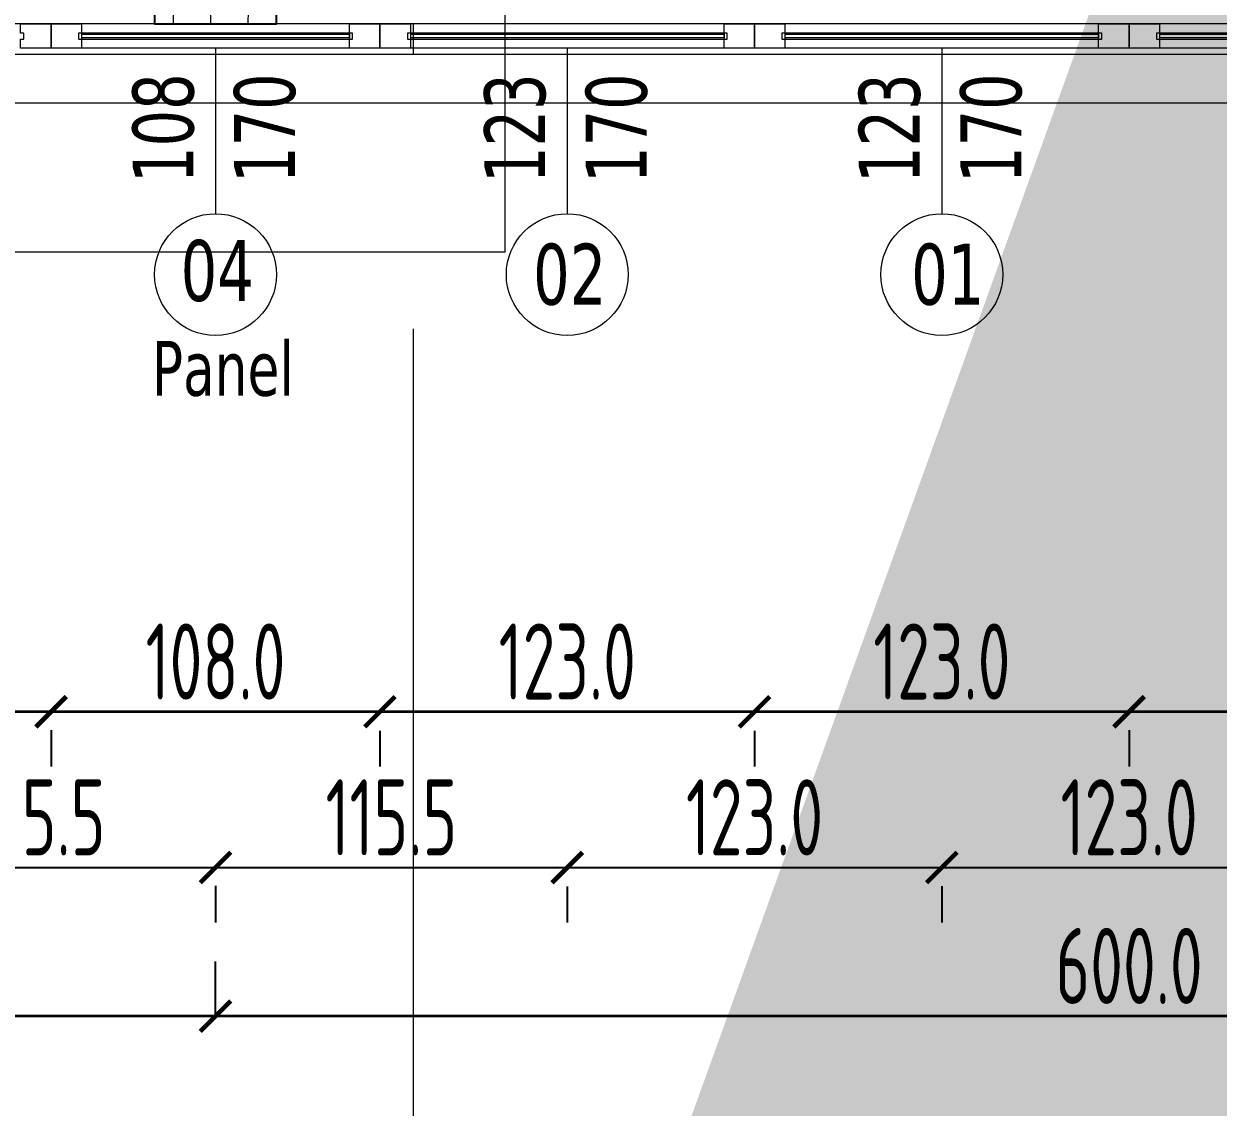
# Model space of a CAD drawing. Extents: x 6529560 to 6558080, y 5579316 to 5588131.
# Drawn here: x 6543840.857 to 6543844.779, y 5579632.472 to 5579636.031 of the extents above; entities that cross this region are included whole.
import ezdxf

# ---------------------------------------------------------------- set-up
doc = ezdxf.new("R2010")
doc.units = 0
doc.header["$MEASUREMENT"] = 0
doc.header["$PDSIZE"] = -5
doc.linetypes.add('ACAD_ISO10W100', pattern=[18, 12, -3, 0, -3])
doc.layers.get('0').update_dxf_attribs({"color": 2, "linetype": 'CONTINUOUS', "lineweight": 5})
doc.layers.get('Defpoints').update_dxf_attribs({"linetype": 'CONTINUOUS'})
for name, color, linetype, lineweight in [('arch_drzwi i okna', 4, 'CONTINUOUS', 15), ('arch_drzwi i okna_znaczniki', 130, 'CONTINUOUS', 9), ('arch_fundamenty na rzucie', 3, 'CONTINUOUS', 15), ('arch_osie', 181, 'CONTINUOUS', 5), ('arch_powierzchnia', 6, 'CONTINUOUS', 35), ('arch_sciany dzialowe cienkie na hali', 52, 'CONTINUOUS', 15), ('arch_sciany zewnętrzne', 94, 'CONTINUOUS', 18), ('arch_slupy wypelnienie', 9, 'CONTINUOUS', 13), ('arch_słupy', 8, 'CONTINUOUS', 25), ('arch_wymiary', 2, 'CONTINUOUS', 13)]:
    doc.layers.add(name, color=color, linetype=linetype, lineweight=lineweight)
doc.styles.add('ISO8', font='iso8.shx', dxfattribs={"width": 0.7})
doc.styles.add('ROMANS', font='romans.shx', dxfattribs={"width": 0.8})
doc.styles.add('TABELKA', font='tahoma.ttf', dxfattribs={"width": 0.8})
doc.dimstyles.new('biura', dxfattribs={"dimtxt": 0.25, "dimasz": 0.1, "dimexe": 0.18, "dimexo": 0.0625, "dimgap": 0.04, "dimtad": 1, "dimdec": 1, "dimlfac": 100, "dimzin": 0, "dimdsep": 46, "dimtxsty": 'ISO8', "dimblk": 'ARCHTICK', "dimcen": 0.09, "dimadec": 0, "dimazin": 0, "dimtfac": 1, "dimtdec": 1, "dimtix": 1, "dimtofl": 0, "dimtmove": 0, "dimatfit": 3, "dimldrblk": 'ARCHTICK', "dimfxl": 0.2, "dimfxlon": 1, "dimtolj": 1, "dimtzin": 0, "dimarcsym": 0})
doc.dimstyles.new('D-GB-50', dxfattribs={"dimscale": 50, "dimtxt": 2.5, "dimasz": 2.5, "dimexe": 1, "dimexo": 2, "dimtad": 1, "dimdec": 0, "dimtxsty": 'ROMANS', "dimblk": 'OBLIQUE', "dimcen": 2.5, "dimdle": 1, "dimclrd": 256, "dimclre": 256, "dimclrt": 2, "dimadec": 0, "dimazin": 0, "dimtfac": 1, "dimtdec": 0, "dimtix": 1, "dimtmove": 2, "dimatfit": 3, "dimfxl": 1, "dimarcsym": 0})

# ---------------------------------------------------------------- blocks, each defined once
blk = doc.blocks.new('_OBLIQUE')
at = {"color": 0, "linetype": 'ByBlock', "lineweight": -2}
blk.add_line((-0.5, -0.5), (0.5, 0.5), dxfattribs=at)
blk = doc.blocks.new('_ArchTick')
at = {"color": 0, "linetype": 'ByBlock', "const_width": 0.15}
blk.add_lwpolyline([(-0.5, -0.5), (0.5, 0.5)], dxfattribs=at)
blk = doc.blocks.new('*D1827')
at = {"layer": 'arch_wymiary', "color": 0, "lineweight": -2, "transparency": 16777216}
for p, q in [((6543745.48652112, 5579631.771056828), (6543853.486521119, 5579631.771056828)), ((6543745.48652112, 5579631.699760649), (6543745.48652112, 5579631.591056828)), ((6543853.486521119, 5579631.699760173), (6543853.486521119, 5579631.591056828))]:
    blk.add_line(p, q, dxfattribs=at)
at = {"layer": 'Defpoints', "color": 0, "transparency": 16777216}
for p in [(6543745.48652112, 5579633.771056828, -7.302244840277531), (6543853.486521119, 5579633.771046125, -7.302243886311967), (6543853.486521119, 5579631.771056828)]:
    blk.add_point(p, dxfattribs=at)
at = {"layer": 'arch_wymiary', "color": 0, "lineweight": -2, "transparency": 16777216, "xscale": 0.1, "yscale": 0.1, "zscale": 0.1, "rotation": 180}
blk.add_blockref('_ArchTick', (6543745.48652112, 5579631.771056828), dxfattribs=at)
at = {"layer": 'arch_wymiary', "color": 0, "lineweight": -2, "transparency": 16777216, "xscale": 0.1, "yscale": 0.1, "zscale": 0.1}
blk.add_blockref('_ArchTick', (6543853.486521119, 5579631.771056828), dxfattribs=at)
at = {"layer": 'arch_wymiary', "color": 0, "transparency": 16777216, "insert": (6543799.486521119, 5579631.936056828), "char_height": 0.25, "attachment_point": 5, "style": 'ISO8'}
blk.add_mtext('\\A1;10800.0', dxfattribs=at)
blk = doc.blocks.new('*D1835')
at = {"layer": 'arch_wymiary', "color": 0, "lineweight": -2, "transparency": 16777216}
for p, q in [((6543829.48652112, 5579632.270912443), (6543841.486521119, 5579632.270912443)), ((6543829.48652112, 5579632.151531852), (6543829.48652112, 5579632.090912443)), ((6543841.486521119, 5579632.151531852), (6543841.486521119, 5579632.090912443))]:
    blk.add_line(p, q, dxfattribs=at)
at = {"layer": 'Defpoints', "color": 0, "transparency": 16777216}
for p in [(6543829.48652112, 5579633.270912442, -7.302244840277531), (6543841.486521119, 5579633.270912442, -7.302244840277531), (6543841.486521119, 5579632.270912443)]:
    blk.add_point(p, dxfattribs=at)
at = {"layer": 'arch_wymiary', "color": 0, "lineweight": -2, "transparency": 16777216, "xscale": 0.1, "yscale": 0.1, "zscale": 0.1, "rotation": 180}
blk.add_blockref('_ArchTick', (6543829.48652112, 5579632.270912443), dxfattribs=at)
at = {"layer": 'arch_wymiary', "color": 0, "lineweight": -2, "transparency": 16777216, "xscale": 0.1, "yscale": 0.1, "zscale": 0.1}
blk.add_blockref('_ArchTick', (6543841.486521119, 5579632.270912443), dxfattribs=at)
at = {"layer": 'arch_wymiary', "color": 0, "transparency": 16777216, "insert": (6543835.486521119, 5579632.435912443), "char_height": 0.25, "attachment_point": 5, "style": 'ISO8'}
blk.add_mtext('\\A1;1200.0', dxfattribs=at)
blk = doc.blocks.new('*D1836')
at = {"layer": 'arch_wymiary', "color": 0, "lineweight": -2, "transparency": 16777216}
for p, q in [((6543853.486521119, 5579632.470912444), (6543853.486521119, 5579632.090912443)), ((6543841.486521119, 5579632.270912443), (6543853.486521119, 5579632.270912443)), ((6543841.486521119, 5579632.151531852), (6543841.486521119, 5579632.090912443))]:
    blk.add_line(p, q, dxfattribs=at)
at = {"layer": 'Defpoints', "color": 0, "transparency": 16777216}
for p in [(6543841.486521119, 5579633.270912442, -7.302244840277531), (6543853.486521119, 5579633.273057335), (6543853.486521119, 5579632.270912443)]:
    blk.add_point(p, dxfattribs=at)
at = {"layer": 'arch_wymiary', "color": 0, "lineweight": -2, "transparency": 16777216, "xscale": 0.1, "yscale": 0.1, "zscale": 0.1, "rotation": 180}
blk.add_blockref('_ArchTick', (6543841.486521119, 5579632.270912443), dxfattribs=at)
at = {"layer": 'arch_wymiary', "color": 0, "lineweight": -2, "transparency": 16777216, "xscale": 0.1, "yscale": 0.1, "zscale": 0.1}
blk.add_blockref('_ArchTick', (6543853.486521119, 5579632.270912443), dxfattribs=at)
at = {"layer": 'arch_wymiary', "color": 0, "transparency": 16777216, "insert": (6543847.486521119, 5579632.435912443), "char_height": 0.25, "attachment_point": 5, "style": 'ISO8'}
blk.add_mtext('\\A1;1200.0', dxfattribs=at)
blk = doc.blocks.new('*D1838')
at = {"layer": 'arch_wymiary', "color": 0, "lineweight": -2, "transparency": 16777216}
for p, q in [((6543841.486521016, 5579632.771056829), (6543841.486521016, 5579632.951056828)), ((6543847.486521086, 5579632.771056829), (6543841.486521016, 5579632.771056829)), ((6543847.486521086, 5579632.600532513), (6543847.486521086, 5579632.591056828))]:
    blk.add_line(p, q, dxfattribs=at)
at = {"layer": 'Defpoints', "color": 0, "transparency": 16777216}
for p in [(6543841.486521016, 5579632.771056829), (6543841.486521016, 5579632.763537887), (6543847.486521086, 5579632.773202316, -7.302243877282155)]:
    blk.add_point(p, dxfattribs=at)
at = {"layer": 'arch_wymiary', "color": 0, "lineweight": -2, "transparency": 16777216, "xscale": 0.1, "yscale": 0.1, "zscale": 0.1, "rotation": 180}
blk.add_blockref('_ArchTick', (6543841.486521016, 5579632.771056829), dxfattribs=at)
at = {"layer": 'arch_wymiary', "color": 0, "lineweight": -2, "transparency": 16777216, "xscale": 0.1, "yscale": 0.1, "zscale": 0.1}
blk.add_blockref('_ArchTick', (6543847.486521086, 5579632.771056829), dxfattribs=at)
at = {"layer": 'arch_wymiary', "color": 0, "transparency": 16777216, "insert": (6543844.48652105, 5579632.936056827), "char_height": 0.25, "attachment_point": 5, "style": 'ISO8'}
blk.add_mtext('\\A1;600.0', dxfattribs=at)
blk = doc.blocks.new('*D1839')
at = {"layer": 'arch_wymiary', "color": 0, "lineweight": -2, "transparency": 16777216}
for p, q in [((6543835.486521086, 5579632.941692689), (6543835.486521086, 5579632.951056828)), ((6543841.486521016, 5579632.771056829), (6543841.486521016, 5579632.951056828)), ((6543841.486521016, 5579632.771056829), (6543835.486521086, 5579632.771056829))]:
    blk.add_line(p, q, dxfattribs=at)
at = {"layer": 'Defpoints', "color": 0, "transparency": 16777216}
for p in [(6543835.486521086, 5579632.771056829, -7.302244840277531), (6543835.486521086, 5579632.771056829), (6543841.486521016, 5579632.763537887)]:
    blk.add_point(p, dxfattribs=at)
at = {"layer": 'arch_wymiary', "color": 0, "lineweight": -2, "transparency": 16777216, "xscale": 0.1, "yscale": 0.1, "zscale": 0.1, "rotation": 180}
blk.add_blockref('_ArchTick', (6543835.486521086, 5579632.771056829), dxfattribs=at)
at = {"layer": 'arch_wymiary', "color": 0, "lineweight": -2, "transparency": 16777216, "xscale": 0.1, "yscale": 0.1, "zscale": 0.1}
blk.add_blockref('_ArchTick', (6543841.486521016, 5579632.771056829), dxfattribs=at)
at = {"layer": 'arch_wymiary', "color": 0, "transparency": 16777216, "insert": (6543838.486521051, 5579632.936056827), "char_height": 0.25, "attachment_point": 5, "style": 'ISO8'}
blk.add_mtext('\\A1;600.0', dxfattribs=at)
blk = doc.blocks.new('*D2029')
at = {"layer": 'arch_wymiary', "color": 0, "lineweight": -2, "transparency": 16777216}
for p, q in [((6543840.331521634, 5579633.259119901), (6543841.486521063, 5579633.259119901)), ((6543840.331521634, 5579633.199611164), (6543840.331521634, 5579633.079119902)), ((6543841.486521063, 5579633.199611164), (6543841.486521063, 5579633.079119902))]:
    blk.add_line(p, q, dxfattribs=at)
at = {"layer": 'Defpoints', "color": 0, "transparency": 16777216}
for p in [(6543840.331521634, 5579635.508191898, -7.265392402270139), (6543841.486521063, 5579635.508191898, -7.265392385153951), (6543841.486521063, 5579633.259119901)]:
    blk.add_point(p, dxfattribs=at)
at = {"layer": 'arch_wymiary', "color": 0, "lineweight": -2, "transparency": 16777216, "xscale": 0.1, "yscale": 0.1, "zscale": 0.1, "rotation": 180}
blk.add_blockref('_ArchTick', (6543840.331521634, 5579633.259119901), dxfattribs=at)
at = {"layer": 'arch_wymiary', "color": 0, "lineweight": -2, "transparency": 16777216, "xscale": 0.1, "yscale": 0.1, "zscale": 0.1}
blk.add_blockref('_ArchTick', (6543841.486521063, 5579633.259119901), dxfattribs=at)
at = {"layer": 'arch_wymiary', "color": 0, "transparency": 16777216, "insert": (6543840.909021348, 5579633.424119902), "char_height": 0.25, "attachment_point": 5, "style": 'ISO8'}
blk.add_mtext('\\A1;115.5', dxfattribs=at)
blk = doc.blocks.new('*D2033')
at = {"layer": 'arch_wymiary', "color": 0, "lineweight": -2, "transparency": 16777216}
for p, q in [((6543841.486521063, 5579633.259119901), (6543842.641521493, 5579633.259119901)), ((6543841.486521063, 5579633.199611164), (6543841.486521063, 5579633.079119902)), ((6543842.641521493, 5579633.197481989), (6543842.641521493, 5579633.079119902))]:
    blk.add_line(p, q, dxfattribs=at)
at = {"layer": 'Defpoints', "color": 0, "transparency": 16777216}
for p in [(6543841.486521063, 5579635.508191898, -7.265392385153951), (6543842.641521493, 5579635.460610387, -7.265392381610024), (6543842.641521493, 5579633.259119901)]:
    blk.add_point(p, dxfattribs=at)
at = {"layer": 'arch_wymiary', "color": 0, "lineweight": -2, "transparency": 16777216, "xscale": 0.1, "yscale": 0.1, "zscale": 0.1, "rotation": 180}
blk.add_blockref('_ArchTick', (6543841.486521063, 5579633.259119901), dxfattribs=at)
at = {"layer": 'arch_wymiary', "color": 0, "lineweight": -2, "transparency": 16777216, "xscale": 0.1, "yscale": 0.1, "zscale": 0.1}
blk.add_blockref('_ArchTick', (6543842.641521493, 5579633.259119901), dxfattribs=at)
at = {"layer": 'arch_wymiary', "color": 0, "transparency": 16777216, "insert": (6543842.064021277, 5579633.424119902), "char_height": 0.25, "attachment_point": 5, "style": 'ISO8'}
blk.add_mtext('\\A1;115.5', dxfattribs=at)
blk = doc.blocks.new('*D2034')
at = {"layer": 'arch_wymiary', "color": 0, "lineweight": -2, "transparency": 16777216}
for p, q in [((6543842.641521493, 5579633.259119901), (6543843.871521492, 5579633.259119901)), ((6543842.641521493, 5579633.197481989), (6543842.641521493, 5579633.079119902)), ((6543843.871521492, 5579633.198521309), (6543843.871521492, 5579633.079119902))]:
    blk.add_line(p, q, dxfattribs=at)
at = {"layer": 'Defpoints', "color": 0, "transparency": 16777216}
for p in [(6543843.871521492, 5579635.508196299, 7.339097210654149), (6543842.641521493, 5579635.460610387, -7.265392381610024), (6543843.871521492, 5579633.259119901)]:
    blk.add_point(p, dxfattribs=at)
at = {"layer": 'arch_wymiary', "color": 0, "lineweight": -2, "transparency": 16777216, "xscale": 0.1, "yscale": 0.1, "zscale": 0.1, "rotation": 180}
blk.add_blockref('_ArchTick', (6543842.641521493, 5579633.259119901), dxfattribs=at)
at = {"layer": 'arch_wymiary', "color": 0, "lineweight": -2, "transparency": 16777216, "xscale": 0.1, "yscale": 0.1, "zscale": 0.1}
blk.add_blockref('_ArchTick', (6543843.871521492, 5579633.259119901), dxfattribs=at)
at = {"layer": 'arch_wymiary', "color": 0, "transparency": 16777216, "insert": (6543843.256521492, 5579633.424119902), "char_height": 0.25, "attachment_point": 5, "style": 'ISO8'}
blk.add_mtext('\\A1;123.0', dxfattribs=at)
blk = doc.blocks.new('*D2035')
at = {"layer": 'arch_wymiary', "color": 0, "lineweight": -2, "transparency": 16777216}
for p, q in [((6543843.871521492, 5579633.259119901), (6543845.101521492, 5579633.259119901)), ((6543843.871521492, 5579633.198521309), (6543843.871521492, 5579633.079119902)), ((6543845.101521492, 5579633.197668353), (6543845.101521492, 5579633.079119902))]:
    blk.add_line(p, q, dxfattribs=at)
at = {"layer": 'Defpoints', "color": 0, "transparency": 16777216}
for p in [(6543843.871521492, 5579635.508196299, 7.339097210654149), (6543845.101521492, 5579635.464764066, -7.265392381610039), (6543845.101521492, 5579633.259119901)]:
    blk.add_point(p, dxfattribs=at)
at = {"layer": 'arch_wymiary', "color": 0, "lineweight": -2, "transparency": 16777216, "xscale": 0.1, "yscale": 0.1, "zscale": 0.1, "rotation": 180}
blk.add_blockref('_ArchTick', (6543843.871521492, 5579633.259119901), dxfattribs=at)
at = {"layer": 'arch_wymiary', "color": 0, "lineweight": -2, "transparency": 16777216, "xscale": 0.1, "yscale": 0.1, "zscale": 0.1}
blk.add_blockref('_ArchTick', (6543845.101521492, 5579633.259119901), dxfattribs=at)
at = {"layer": 'arch_wymiary', "color": 0, "transparency": 16777216, "insert": (6543844.486521492, 5579633.424119902), "char_height": 0.25, "attachment_point": 5, "style": 'ISO8'}
blk.add_mtext('\\A1;123.0', dxfattribs=at)
blk = doc.blocks.new('*D2108')
at = {"layer": 'arch_wymiary', "color": 0, "lineweight": -2, "transparency": 16777216}
for p, q in [((6543839.716521635, 5579633.771056828), (6543840.946521624, 5579633.771056828)), ((6543839.716521635, 5579633.708452728), (6543839.716521635, 5579633.591056829)), ((6543840.946521624, 5579633.710248238), (6543840.946521624, 5579633.591056829))]:
    blk.add_line(p, q, dxfattribs=at)
at = {"layer": 'Defpoints', "color": 0, "transparency": 16777216}
for p in [(6543840.946521624, 5579635.991047377, -7.265392402270111), (6543839.716521635, 5579635.951046756, -7.265392402270115), (6543840.946521624, 5579633.771056828)]:
    blk.add_point(p, dxfattribs=at)
at = {"layer": 'arch_wymiary', "color": 0, "lineweight": -2, "transparency": 16777216, "xscale": 0.1, "yscale": 0.1, "zscale": 0.1, "rotation": 180}
blk.add_blockref('_ArchTick', (6543839.716521635, 5579633.771056828), dxfattribs=at)
at = {"layer": 'arch_wymiary', "color": 0, "lineweight": -2, "transparency": 16777216, "xscale": 0.1, "yscale": 0.1, "zscale": 0.1}
blk.add_blockref('_ArchTick', (6543840.946521624, 5579633.771056828), dxfattribs=at)
at = {"layer": 'arch_wymiary', "color": 0, "transparency": 16777216, "insert": (6543840.331521629, 5579633.936056828), "char_height": 0.25, "attachment_point": 5, "style": 'ISO8'}
blk.add_mtext('\\A1;123.0', dxfattribs=at)
blk = doc.blocks.new('*D2109')
at = {"layer": 'arch_wymiary', "color": 0, "lineweight": -2, "transparency": 16777216}
for p, q in [((6543840.946521624, 5579633.771056828), (6543842.026521751, 5579633.771056828)), ((6543840.946521624, 5579633.710248238), (6543840.946521624, 5579633.591056829)), ((6543842.026521751, 5579633.708452755), (6543842.026521751, 5579633.591056829))]:
    blk.add_line(p, q, dxfattribs=at)
at = {"layer": 'Defpoints', "color": 0, "transparency": 16777216}
for p in [(6543840.946521624, 5579635.991047377, -7.265392402270111), (6543842.026521751, 5579635.951047375, -7.265392363550392), (6543842.026521751, 5579633.771056828)]:
    blk.add_point(p, dxfattribs=at)
at = {"layer": 'arch_wymiary', "color": 0, "lineweight": -2, "transparency": 16777216, "xscale": 0.1, "yscale": 0.1, "zscale": 0.1, "rotation": 180}
blk.add_blockref('_ArchTick', (6543840.946521624, 5579633.771056828), dxfattribs=at)
at = {"layer": 'arch_wymiary', "color": 0, "lineweight": -2, "transparency": 16777216, "xscale": 0.1, "yscale": 0.1, "zscale": 0.1}
blk.add_blockref('_ArchTick', (6543842.026521751, 5579633.771056828), dxfattribs=at)
at = {"layer": 'arch_wymiary', "color": 0, "transparency": 16777216, "insert": (6543841.486521687, 5579633.936056828), "char_height": 0.25, "attachment_point": 5, "style": 'ISO8'}
blk.add_mtext('\\A1;108.0', dxfattribs=at)
blk = doc.blocks.new('*D2110')
at = {"layer": 'arch_wymiary', "color": 0, "lineweight": -2, "transparency": 16777216}
for p, q in [((6543842.026521751, 5579633.771056828), (6543843.256521491, 5579633.771056828)), ((6543842.026521751, 5579633.708452755), (6543842.026521751, 5579633.591056829)), ((6543843.256521491, 5579633.708452755), (6543843.256521491, 5579633.591056829))]:
    blk.add_line(p, q, dxfattribs=at)
at = {"layer": 'Defpoints', "color": 0, "transparency": 16777216}
for p in [(6543842.026521751, 5579635.951047375, -7.265392363550392), (6543843.256521491, 5579635.951047375, -7.265392381610022), (6543843.256521491, 5579633.771056828)]:
    blk.add_point(p, dxfattribs=at)
at = {"layer": 'arch_wymiary', "color": 0, "lineweight": -2, "transparency": 16777216, "xscale": 0.1, "yscale": 0.1, "zscale": 0.1, "rotation": 180}
blk.add_blockref('_ArchTick', (6543842.026521751, 5579633.771056828), dxfattribs=at)
at = {"layer": 'arch_wymiary', "color": 0, "lineweight": -2, "transparency": 16777216, "xscale": 0.1, "yscale": 0.1, "zscale": 0.1}
blk.add_blockref('_ArchTick', (6543843.256521491, 5579633.771056828), dxfattribs=at)
at = {"layer": 'arch_wymiary', "color": 0, "transparency": 16777216, "insert": (6543842.641521621, 5579633.936056828), "char_height": 0.25, "attachment_point": 5, "style": 'ISO8'}
blk.add_mtext('\\A1;123.0', dxfattribs=at)
blk = doc.blocks.new('*D2111')
at = {"layer": 'arch_wymiary', "color": 0, "lineweight": -2, "transparency": 16777216}
for p, q in [((6543843.256521491, 5579633.771056828), (6543844.486521492, 5579633.771056828)), ((6543843.256521491, 5579633.708452755), (6543843.256521491, 5579633.591056829)), ((6543844.486521492, 5579633.710248211), (6543844.486521492, 5579633.591056829))]:
    blk.add_line(p, q, dxfattribs=at)
at = {"layer": 'Defpoints', "color": 0, "transparency": 16777216}
for p in [(6543844.486521492, 5579635.991046781, -7.265392381610022), (6543843.256521491, 5579635.951047375, -7.265392381610022), (6543844.486521492, 5579633.771056828)]:
    blk.add_point(p, dxfattribs=at)
at = {"layer": 'arch_wymiary', "color": 0, "lineweight": -2, "transparency": 16777216, "xscale": 0.1, "yscale": 0.1, "zscale": 0.1, "rotation": 180}
blk.add_blockref('_ArchTick', (6543843.256521491, 5579633.771056828), dxfattribs=at)
at = {"layer": 'arch_wymiary', "color": 0, "lineweight": -2, "transparency": 16777216, "xscale": 0.1, "yscale": 0.1, "zscale": 0.1}
blk.add_blockref('_ArchTick', (6543844.486521492, 5579633.771056828), dxfattribs=at)
at = {"layer": 'arch_wymiary', "color": 0, "transparency": 16777216, "insert": (6543843.871521492, 5579633.936056828), "char_height": 0.25, "attachment_point": 5, "style": 'ISO8'}
blk.add_mtext('\\A1;123.0', dxfattribs=at)
blk = doc.blocks.new('*D2112')
at = {"layer": 'arch_wymiary', "color": 0, "lineweight": -2, "transparency": 16777216}
for p, q in [((6543844.486521492, 5579633.771056828), (6543845.716521491, 5579633.771056828)), ((6543844.486521492, 5579633.710248211), (6543844.486521492, 5579633.591056829)), ((6543845.716521491, 5579633.710248211), (6543845.716521491, 5579633.591056829))]:
    blk.add_line(p, q, dxfattribs=at)
at = {"layer": 'Defpoints', "color": 0, "transparency": 16777216}
for p in [(6543844.486521492, 5579635.991046781, -7.265392381610022), (6543845.716521491, 5579635.991046781, -7.265392381610022), (6543845.716521491, 5579633.771056828)]:
    blk.add_point(p, dxfattribs=at)
at = {"layer": 'arch_wymiary', "color": 0, "lineweight": -2, "transparency": 16777216, "xscale": 0.1, "yscale": 0.1, "zscale": 0.1, "rotation": 180}
blk.add_blockref('_ArchTick', (6543844.486521492, 5579633.771056828), dxfattribs=at)
at = {"layer": 'arch_wymiary', "color": 0, "lineweight": -2, "transparency": 16777216, "xscale": 0.1, "yscale": 0.1, "zscale": 0.1}
blk.add_blockref('_ArchTick', (6543845.716521491, 5579633.771056828), dxfattribs=at)
at = {"layer": 'arch_wymiary', "color": 0, "transparency": 16777216, "insert": (6543845.101521492, 5579633.936056828), "char_height": 0.25, "attachment_point": 5, "style": 'ISO8'}
blk.add_mtext('\\A1;123.0', dxfattribs=at)

msp = doc.modelspace()

# ---------------------------------------------------------------- hatches: boundary and pattern name
at = {"layer": 'arch_slupy wypelnienie'}
h = msp.add_hatch(dxfattribs=at)
h.set_pattern_fill('ANSI37', color=256, angle=225)
h.set_pattern_definition([(270, (223.8492858055979, 331.204085544683), (0.125, 0), []), (0, (223.8492858055979, 331.204085544683), (0, 0.125), [])])
h.paths.add_polyline_path([(6543841.286521242, 5579636.431045611), (6543841.286521242, 5579636.031045612), (6543841.686521242, 5579636.031045612), (6543841.686521242, 5579636.431045611)])

# ---------------------------------------------------------------- linework, layer by layer
at = {"layer": 'arch_drzwi i okna'}
for p, q in [((6543841.926521752, 5579636.031047376), (6543841.046521622, 5579636.031047376)), ((6543841.046521622, 5579636.001047375), (6543841.046521622, 5579635.981047377)), ((6543841.926521752, 5579636.001047375), (6543841.926521752, 5579635.981047377)), ((6543843.156521492, 5579636.03104678), (6543842.126521491, 5579636.03104678)), ((6543842.126521491, 5579636.001046782), (6543842.126521491, 5579635.981046782)), ((6543843.156521492, 5579636.001046782), (6543843.156521492, 5579635.981046782)), ((6543844.386521492, 5579636.03104678), (6543843.356521493, 5579636.03104678)), ((6543843.356521493, 5579636.001046782), (6543843.356521493, 5579635.981046782)), ((6543844.386521492, 5579636.001046782), (6543844.386521492, 5579635.981046782)), ((6543845.616521491, 5579636.03104678), (6543844.586521491, 5579636.03104678)), ((6543844.586521491, 5579636.001046782), (6543844.586521491, 5579635.981046782)), ((6543841.926521752, 5579635.951047375), (6543841.046521622, 5579635.951047375)), ((6543843.156521492, 5579635.951046782), (6543842.126521491, 5579635.951046782)), ((6543844.386521492, 5579635.951046782), (6543843.356521493, 5579635.951046782)), ((6543845.616521491, 5579635.951046782), (6543844.586521491, 5579635.951046782))]:
    msp.add_line(p, q, dxfattribs=at)
for points in [[(6543840.846521635, 5579635.951046756), (6543840.846521635, 5579635.981046757), (6543840.856521635, 5579635.981046757), (6543840.856521635, 5579636.001046756), (6543840.846521635, 5579636.001046756), (6543840.846521635, 5579636.031046756), (6543840.946521633, 5579636.031046756), (6543840.946521633, 5579635.951046756), (6543840.846521635, 5579635.951046756)], [(6543841.046521622, 5579636.031047376), (6543841.046521622, 5579636.001047375), (6543841.036521623, 5579636.001047375), (6543841.036521623, 5579635.981047377), (6543841.046521622, 5579635.981047377), (6543841.046521622, 5579635.951047375), (6543840.946521624, 5579635.951047375), (6543840.946521624, 5579636.031047376), (6543841.046521622, 5579636.031047376)], [(6543841.926521752, 5579635.951047375), (6543841.926521752, 5579635.981047377), (6543841.936521753, 5579635.981047377), (6543841.936521753, 5579636.001047375), (6543841.926521752, 5579636.001047375), (6543841.926521752, 5579636.031047376), (6543842.026521751, 5579636.031047376), (6543842.026521751, 5579635.951047375), (6543841.926521752, 5579635.951047375)], [(6543842.126521491, 5579636.03104678), (6543842.126521491, 5579636.001046782), (6543842.116521492, 5579636.001046782), (6543842.116521492, 5579635.981046782), (6543842.126521491, 5579635.981046782), (6543842.126521491, 5579635.951046782), (6543842.026521493, 5579635.951046782), (6543842.026521493, 5579636.03104678), (6543842.126521491, 5579636.03104678)], [(6543843.156521492, 5579635.951046782), (6543843.156521492, 5579635.981046782), (6543843.166521492, 5579635.981046782), (6543843.166521492, 5579636.001046782), (6543843.156521492, 5579636.001046782), (6543843.156521492, 5579636.03104678), (6543843.256521491, 5579636.03104678), (6543843.256521491, 5579635.951046782), (6543843.156521492, 5579635.951046782)], [(6543843.356521493, 5579636.03104678), (6543843.356521493, 5579636.001046782), (6543843.346521493, 5579636.001046782), (6543843.346521493, 5579635.981046782), (6543843.356521493, 5579635.981046782), (6543843.356521493, 5579635.951046782), (6543843.256521491, 5579635.951046782), (6543843.256521491, 5579636.03104678), (6543843.356521493, 5579636.03104678)], [(6543844.386521492, 5579635.951046782), (6543844.386521492, 5579635.981046782), (6543844.396521492, 5579635.981046782), (6543844.396521492, 5579636.001046782), (6543844.386521492, 5579636.001046782), (6543844.386521492, 5579636.03104678), (6543844.486521492, 5579636.03104678), (6543844.486521492, 5579635.951046782), (6543844.386521492, 5579635.951046782)], [(6543844.586521491, 5579636.03104678), (6543844.586521491, 5579636.001046782), (6543844.576521491, 5579636.001046782), (6543844.576521491, 5579635.981046782), (6543844.586521491, 5579635.981046782), (6543844.586521491, 5579635.951046782), (6543844.486521492, 5579635.951046782), (6543844.486521492, 5579636.03104678), (6543844.586521491, 5579636.03104678)]]:
    msp.add_lwpolyline(points, dxfattribs=at)
for points in [[(6543841.036521623, 5579635.981047377), (6543841.936521753, 5579635.981047377), (6543841.936521753, 5579636.001047375), (6543841.036521623, 5579636.001047375)], [(6543842.116521492, 5579635.981046782), (6543843.166521492, 5579635.981046782), (6543843.166521492, 5579636.001046782), (6543842.116521492, 5579636.001046782)], [(6543843.346521493, 5579635.981046782), (6543844.396521492, 5579635.981046782), (6543844.396521492, 5579636.001046782), (6543843.346521493, 5579636.001046782)], [(6543844.576521491, 5579635.981046782), (6543845.626521491, 5579635.981046782), (6543845.626521491, 5579636.001046782), (6543844.576521491, 5579636.001046782)], [(6543841.046521622, 5579635.986047374), (6543841.926521752, 5579635.986047374), (6543841.926521752, 5579635.996047376), (6543841.046521622, 5579635.996047376)], [(6543842.126521491, 5579635.986046781), (6543843.156521492, 5579635.986046781), (6543843.156521492, 5579635.99604678), (6543842.126521491, 5579635.99604678)], [(6543843.356521493, 5579635.986046781), (6543844.386521492, 5579635.986046781), (6543844.386521492, 5579635.99604678), (6543843.356521493, 5579635.99604678)], [(6543844.586521491, 5579635.986046781), (6543845.616521491, 5579635.986046781), (6543845.616521491, 5579635.99604678), (6543844.586521491, 5579635.99604678)]]:
    msp.add_lwpolyline(points, close=True, dxfattribs=at)
at = {"layer": 'arch_drzwi i okna_znaczniki'}
for p, q in [((6543841.48651146, 5579635.951047375), (6543841.48651146, 5579635.407328107)), ((6543842.641511889, 5579635.95104678), (6543842.641511889, 5579635.407327511)), ((6543843.871511889, 5579635.95104678), (6543843.871511889, 5579635.407327511))]:
    msp.add_line(p, q, dxfattribs=at)
for centre in [(6543841.48651146, 5579635.207328108, -7.30224435375619), (6543842.641511889, 5579635.207327512, -7.302244350212263), (6543843.871511889, 5579635.207327512, -7.302244350212271)]:
    msp.add_circle(centre, 0.2, dxfattribs=at)
at = {"layer": 'arch_fundamenty na rzucie'}
msp.add_lwpolyline([(6543840.536521241, 5579637.180988586), (6543842.436521241, 5579637.180988586), (6543842.436521241, 5579635.280988584), (6543840.536521241, 5579635.280988584)], close=True, dxfattribs=at)
at = {"layer": 'arch_osie', "linetype": 'ACAD_ISO10W100', "ltscale": 0.3}
msp.add_lwpolyline([(6543842.136520822, 5579631.429192412), (6543842.136522723, 5579649.94300832)], dxfattribs=at)
at = {"layer": 'arch_powierzchnia'}
for points in [[(6543741.926522585, 5579651.918541436), (6543857.046511156, 5579651.918541436), (6543857.046511156, 5579632.771056829), (6543741.926522585, 5579632.771056829)], [(6543742.926522585, 5579650.918541436), (6543856.046511157, 5579650.918541436), (6543856.046511157, 5579633.771056828), (6543742.926522585, 5579633.771056828)]]:
    msp.add_lwpolyline(points, close=True, dxfattribs=at)
at = {"layer": 'arch_sciany dzialowe cienkie na hali'}
for points in [[(6543835.686521325, 5579636.101058281), (6543841.286521242, 5579636.101058281), (6543841.286521242, 5579636.031045612), (6543835.686521325, 5579636.031045612)], [(6543841.686521242, 5579636.101058281), (6543847.286521325, 5579636.101058281), (6543847.286521325, 5579636.031043841), (6543841.686521242, 5579636.031043841)]]:
    msp.add_lwpolyline(points, close=True, dxfattribs=at)
at = {"layer": 'arch_sciany zewnętrzne'}
for points in [[(6543854.046590878, 5579648.918541436), (6543854.046590878, 5579635.771056827), (6543775.286511717, 5579635.771056827)], [(6543827.716521634, 5579635.951048219), (6543827.716521634, 5579635.931051034), (6543853.886596673, 5579635.931051034), (6543853.886596357, 5579647.240556639), (6543853.866512472, 5579647.24055664)]]:
    msp.add_lwpolyline(points, dxfattribs=at)
at = {"layer": 'arch_słupy'}
msp.add_lwpolyline([(6543841.286521242, 5579636.431045611), (6543841.286521242, 5579636.031045612), (6543841.686521242, 5579636.031045612), (6543841.686521242, 5579636.431045611), (6543841.286521242, 5579636.431045611)], dxfattribs=at)

# ---------------------------------------------------------------- texts
at = {"layer": 'arch_drzwi i okna_znaczniki', "char_height": 0.2, "attachment_point": 1, "rotation": 90, "style": 'TABELKA'}
for s, insert in [('108\\P170', (6543841.213970359, 5579635.508196299, 7.302245238507993)), ('123\\P170', (6543842.368970786, 5579635.508185466, 7.302244725693238)), ('123\\P170', (6543843.598970787, 5579635.508196299, 7.302244725693238))]:
    msp.add_mtext_dynamic_manual_height_columns(s, width=2.624355469830334, gutter_width=1.82756919413805, heights=[0], dxfattribs=dict(at, insert=insert))
at = {"layer": 'arch_drzwi i okna_znaczniki', "attachment_point": 1, "style": 'TABELKA'}
for s, insert, char_height, width in [('04', (6543841.3721146, 5579635.320899891, -15.09263725172646), 0.2, 0.354261597984987), ('02', (6543842.529471939, 5579635.308759711, -14.23263723012291), 0.2, 0.354261597984987), ('01', (6543843.770998959, 5579635.308894969, -14.24263723012291), 0.2, 0.354261597984987), ('Panel', (6543841.277454786, 5579634.9894621, -7.944103260994426), 0.18, 1.221098900301058)]:
    msp.add_mtext(s, dxfattribs=dict(at, insert=insert, char_height=char_height, width=width))

# ---------------------------------------------------------------- dimensions: what is measured, and where the dimension line sits
at = {"layer": 'arch_wymiary'}
for base, p1, p2, override, picture, middle in [((6543840.946521624, 5579633.771056828), (6543839.716521635, 5579635.951046756, -7.265392402270115), (6543840.946521624, 5579635.991047377, -7.265392402270111), {"dimtmove": 1}, '*D2108', (6543840.331521629, 5579633.936056828)), ((6543842.026521751, 5579633.771056828), (6543840.946521624, 5579635.991047377, -7.265392402270111), (6543842.026521751, 5579635.951047375, -7.265392363550392), {"dimtmove": 1}, '*D2109', (6543841.486521687, 5579633.936056828)), ((6543844.486521492, 5579633.771056828), (6543843.256521491, 5579635.951047375, -7.265392381610022), (6543844.486521492, 5579635.991046781, -7.265392381610022), {"dimtmove": 1}, '*D2111', (6543843.871521492, 5579633.936056828)), ((6543845.716521491, 5579633.771056828), (6543844.486521492, 5579635.991046781, -7.265392381610022), (6543845.716521491, 5579635.991046781, -7.265392381610022), {"dimtmove": 1}, '*D2112', (6543845.101521492, 5579633.936056828)), ((6543843.256521491, 5579633.771056828), (6543842.026521751, 5579635.951047375, -7.265392363550392), (6543843.256521491, 5579635.951047375, -7.265392381610022), {"dimtmove": 1}, '*D2110', (6543842.641521621, 5579633.936056828)), ((6543841.486521063, 5579633.259119901), (6543840.331521634, 5579635.508191898, -7.265392402270139), (6543841.486521063, 5579635.508191898, -7.265392385153951), {"dimtmove": 1}, '*D2029', (6543840.909021348, 5579633.424119902)), ((6543842.641521493, 5579633.259119901), (6543841.486521063, 5579635.508191898, -7.265392385153951), (6543842.641521493, 5579635.460610387, -7.265392381610024), {"dimtmove": 1}, '*D2033', (6543842.064021277, 5579633.424119902)), ((6543843.871521492, 5579633.259119901), (6543842.641521493, 5579635.460610387, -7.265392381610024), (6543843.871521492, 5579635.508196299, 7.339097210654149), {"dimtmove": 1}, '*D2034', (6543843.256521492, 5579633.424119902)), ((6543845.101521492, 5579633.259119901), (6543843.871521492, 5579635.508196299, 7.339097210654149), (6543845.101521492, 5579635.464764066, -7.265392381610039), {"dimtmove": 1}, '*D2035', (6543844.486521492, 5579633.424119902)), ((6543853.486521119, 5579631.771056828), (6543745.48652112, 5579633.771056828, -7.302244840277531), (6543853.486521119, 5579633.771046125, -7.302243886311967), {"dimtxt": 0.25}, '*D1827', (6543799.486521119, 5579631.936056828)), ((6543841.486521119, 5579632.270912443), (6543829.48652112, 5579633.270912442, -7.302244840277531), (6543841.486521119, 5579633.270912442, -7.302244840277531), {"dimtxt": 0.25}, '*D1835', (6543835.486521119, 5579632.435912443)), ((6543853.486521119, 5579632.270912443), (6543841.486521119, 5579633.270912442, -7.302244840277531), (6543853.486521119, 5579633.273057335), {"dimtxt": 0.25}, '*D1836', (6543847.486521119, 5579632.435912443)), ((6543835.486521086, 5579632.771056829, -7.302244840277531), (6543841.486521016, 5579632.763537887, -7.302244840277531), (6543835.486521086, 5579632.771056829, -14.60448968055506), {"dimtxt": 0.25}, '*D1839', (6543838.486521051, 5579632.936056827, -7.302244840277531)), ((6543841.486521016, 5579632.771056829, -7.302244840277531), (6543847.486521086, 5579632.773202316, -14.60448871755968), (6543841.486521016, 5579632.763537887, -7.302244840277531), {"dimtxt": 0.25}, '*D1838', (6543844.48652105, 5579632.936056827, -7.302244840277531))]:
    dim = msp.add_linear_dim(base=base, p1=p1, p2=p2, dimstyle='biura', override=override, dxfattribs=at)
    dim.commit()
    dim.dimension.update_dxf_attribs({"geometry": picture, "text_midpoint": middle})

# ---------------------------------------------------------------- leaders
at = {"color": 1}
msp.add_leader([(6543807.932818373, 5579535.059473499, -14.42582530227222), (6543808.77015815, 5579536.559850283, -14.42582530227222), (6543816.345050599, 5579536.559850283, -14.42582530227222)], dimstyle='D-GB-50', override={"dimclrd": 0}, dxfattribs=at)

doc.saveas('drawing.dxf')
